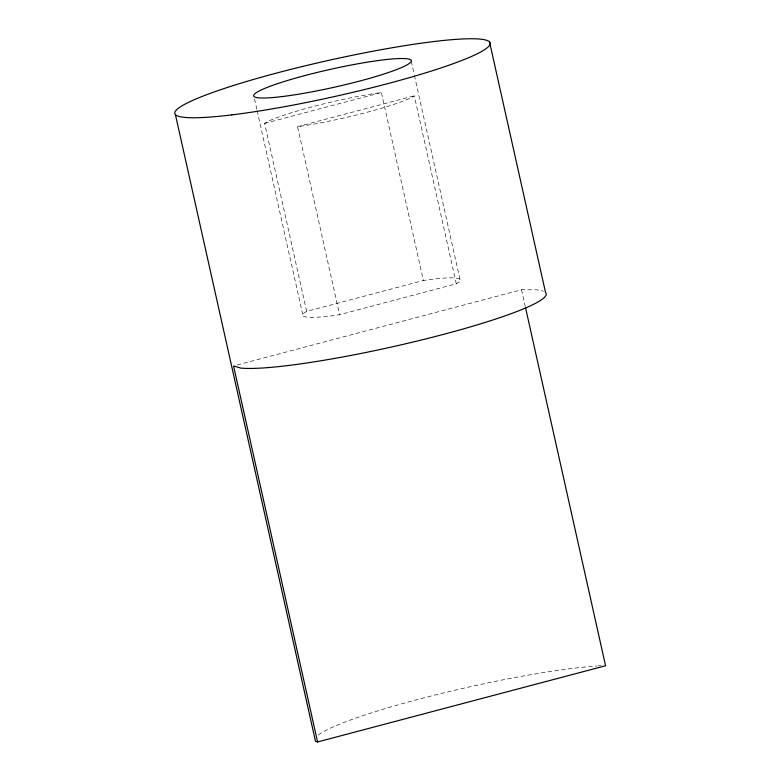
<?xml version="1.0" encoding="UTF-8"?>
<svg xmlns="http://www.w3.org/2000/svg" width="781" height="781" viewBox="0 0 781 781"><rect width="100%" height="100%" fill="white"/><g stroke="black" fill="none" stroke-linecap="round" stroke-linejoin="round"><path stroke-width="0.59" stroke-dasharray="3.9 2.93" d="M306.679 311.404L264.652 123.398L267.658 121.563A80.785 9.147 -12.6 0 1 372.059 93.876L381.382 92.509L423.409 280.516L431.561 279.325A80.785 9.147 -12.6 0 1 459.306 281.97L456.319 283.796L339.589 314.684L331.437 315.875A80.785 9.147 -12.6 0 1 303.692 313.23L306.679 311.404L423.409 280.516M456.319 283.796L414.291 95.799L411.294 97.625A80.785 9.147 -12.6 0 1 306.884 125.311L297.561 126.678L339.589 314.684M264.652 123.398L381.382 92.509M297.561 126.678L414.291 95.799M237.063 365.01L521.532 289.741L536.391 289.81A161.579 18.295 -12.6 0 1 543.361 291.225M521.532 289.741L525.252 306.406M411.226 61.221L414.145 74.263M414.408 75.454L459.989 279.383M254.508 98.855L256.89 109.525M257.154 110.707L303.008 315.827M318.336 735.019A161.579 18.295 -12.6 0 1 437.477 694.416A161.579 18.295 -12.6 0 1 597.133 665.978M598.178 665.91A161.579 18.295 -12.6 0 1 601.204 665.734"/><path stroke-width="1.17" d="M175.422 114.641L315.504 741.325L317.584 741.95L605.578 665.754L525.515 307.587M489.521 41.881L545.548 292.553A161.579 18.295 -12.6 0 1 423.585 339.471A161.579 18.295 -12.6 0 1 240.616 368.066L233.539 365.938L317.584 741.95M231.82 114.885A161.579 18.295 -12.6 0 0 487.979 47.114A161.579 18.295 -12.6 0 0 277.616 72.789A161.579 18.295 -12.6 0 0 231.82 114.885M282.41 96.541A80.785 9.147 -12.6 0 0 410.279 62.636A80.785 9.147 -12.6 0 0 304.727 75.611A80.785 9.147 -12.6 0 0 282.41 96.541"/></g></svg>
